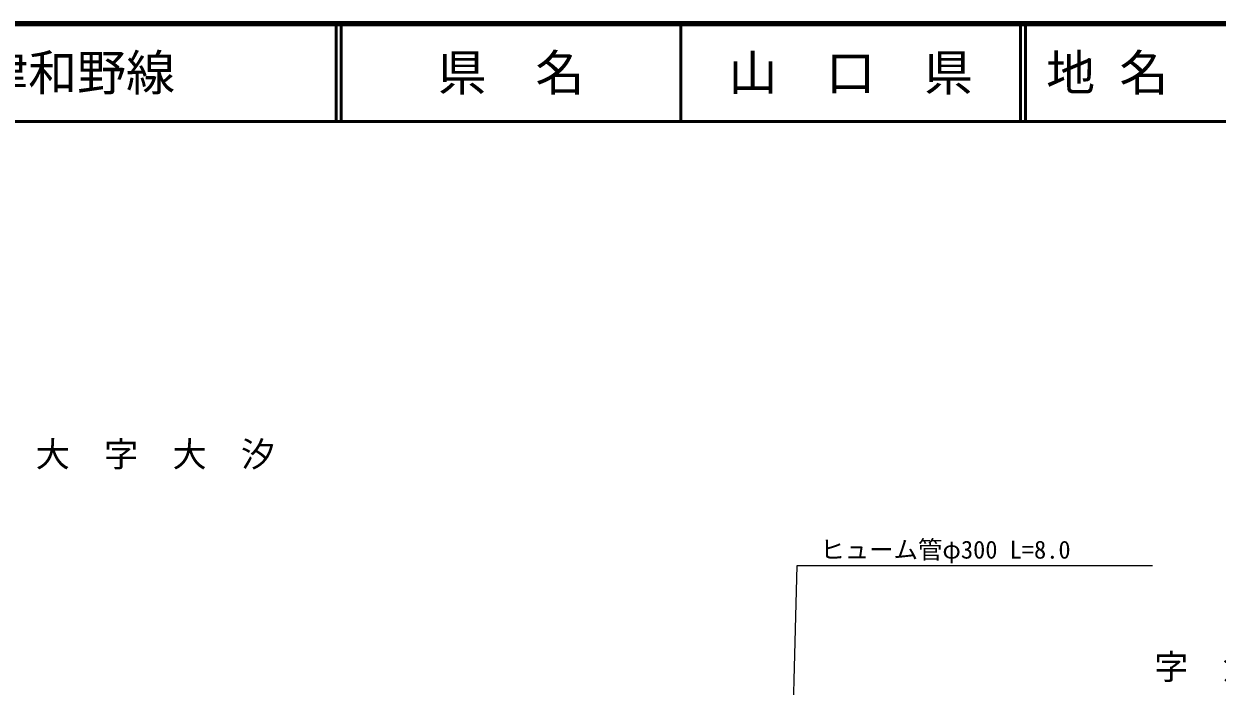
# Model space of a CAD drawing. Units: millimetres at full size, sheet at 1:1000; details may follow other scales. Extents: x 40000 to 680000, y 20000 to 380000.
# Drawn here: x 265784 to 387870, y 312226 to 380000 of the extents above; entities that cross this region are included whole.
import ezdxf
from ezdxf.enums import TextEntityAlignment as Align

# ---------------------------------------------------------------- set-up
doc = ezdxf.new("R2010")
doc.units = ezdxf.units.MM
doc.header["$LTSCALE"] = 1000
doc.layers.add('M-BMK-HTXT', color=7, linetype='Continuous')
doc.layers.add('M-TTL-TXT', color=7, linetype='Continuous')
for name, color, linetype, lineweight in [('M-STR-HTXT', 7, 'Continuous', 13), ('M-TTL', 2, 'Continuous', 140), ('M-TTL-LINE', 7, 'Continuous', 50)]:
    doc.layers.add(name, color=color, linetype=linetype, lineweight=lineweight)
doc.styles.add('ＭＳ ゴシック', font='')
doc.styles.get('ＭＳ ゴシック').set_extended_font_data('MS Gothic')

msp = doc.modelspace()

# ---------------------------------------------------------------- linework, layer by layer
at = {"layer": 'M-STR-HTXT'}
msp.add_lwpolyline([(343591, 275044), (344894, 324573), (381257, 324573)], dxfattribs=at)
at = {"layer": 'M-TTL'}
msp.add_line((680000, 380000), (40000, 380000), dxfattribs=at)
at = {"layer": 'M-TTL-LINE'}
for p, q in [((297750, 380000), (297750, 370000)), ((298250, 380000), (298250, 370000)), ((333000, 380000), (333000, 370000)), ((367750, 380000), (367750, 370000)), ((368250, 380000), (368250, 370000)), ((40000, 370000), (680000, 370000))]:
    msp.add_line(p, q, dxfattribs=at)

# ---------------------------------------------------------------- texts
at = {"layer": 'M-BMK-HTXT', "style": 'ＭＳ ゴシック'}
for s, p in [('大\u3000字\u3000大\u3000汐', (279239, 335956)), ('字\u3000倉\u3000谷', (390176, 314197))]:
    msp.add_text(s, height=2566, dxfattribs=at).set_placement(p, align=Align.MIDDLE_CENTER)
at = {"layer": 'M-STR-HTXT', "style": 'ＭＳ ゴシック'}
msp.add_text('ヒューム管φ300 L=8.0', height=1833, dxfattribs=at).set_placement((347259, 324727), align=Align.BOTTOM_LEFT)
at = {"layer": 'M-TTL-TXT', "style": 'ＭＳ ゴシック'}
for s, p in [('主要地方道\u3000新南陽津和野線', (216234, 375000)), ('地 名', (370380, 375000))]:
    msp.add_text(s, height=3666, dxfattribs=at).set_placement(p, align=Align.MIDDLE_LEFT)
for s, p in [('県\u3000名', (315625, 375000)), ('山\u3000口\u3000県', (350375, 375000))]:
    msp.add_text(s, height=3666, dxfattribs=at).set_placement(p, align=Align.MIDDLE_CENTER)

doc.saveas('drawing.dxf')
